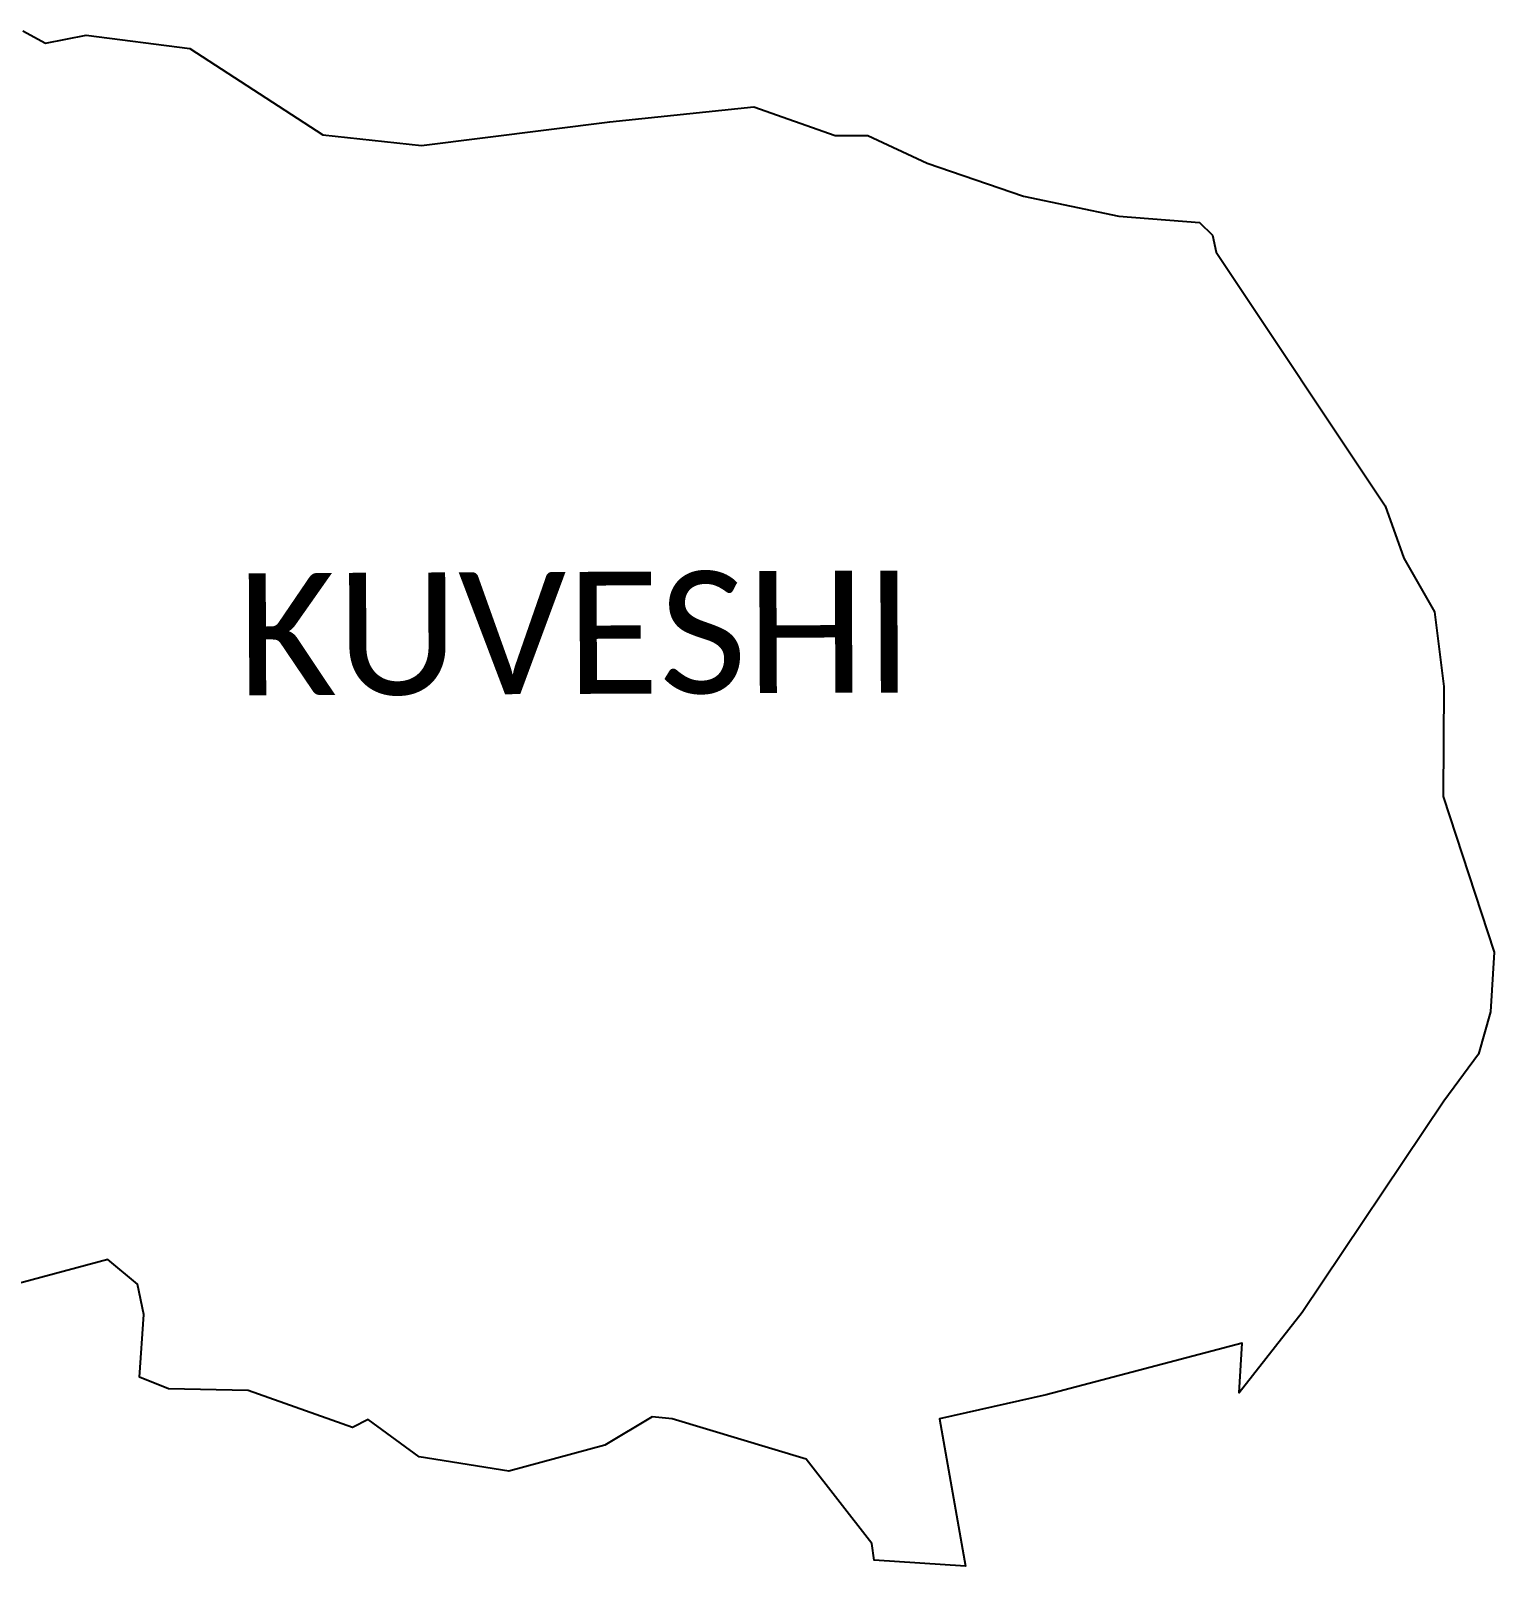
# Model space of a CAD drawing. Header units: metres. Extents: x 320261 to 326370, y 1835241 to 1838570.
# Drawn here: x 324499 to 326370, y 1835349 to 1837312 of the extents above; entities that cross this region are included whole.
import ezdxf

# ---------------------------------------------------------------- set-up
doc = ezdxf.new("R2010")
doc.units = ezdxf.units.M
doc.layers.add('VILLAGE NAME', color=250, linetype='Continuous')
doc.styles.get("Standard").update_dxf_attribs({"font": 'simplex.shx'})

msp = doc.modelspace()

# ---------------------------------------------------------------- linework, layer by layer
at = {"color": 6, "flags": 128}
for points in [[(324489.5, 1837312.3), (324518.3, 1837296.5), (324570.2, 1837306.8), (324702.9, 1837289.5), (324873, 1837179.1), (324999, 1837165.4), (325239.7, 1837195.7), (325423.7, 1837214.9), (325527.8, 1837178.2)], [(325569.3, 1837178.5), (325645.4, 1837143.1), (325768.4, 1837100.9), (325890.3, 1837075.2), (325993.5, 1837067.2), (326010.2, 1837051), (326014.5, 1837029.3), (326230.6, 1836705), (326254.7, 1836637.9), (326293.7, 1836569.3), (326305.6, 1836474), (326304.9, 1836333.4), (326370.2, 1836134.4), (326365.5, 1836058.1), (326350.2, 1836004), (326305.7, 1835943.9), (326124.4, 1835673.4), (326044.2, 1835570.7), (326047.8, 1835634.2), (325797.3, 1835568.3), (325661.1, 1835537.5), (325694.3, 1835349.1), (325577.4, 1835356.9), (325574.7, 1835378.4), (325490.5, 1835486.2), (325319.3, 1835537.7), (325293.9, 1835540.2), (325233.4, 1835503.8), (325110.6, 1835470.9), (324995.8, 1835489.2), (324930.6, 1835536.6), (324910.8, 1835526.7), (324777.5, 1835573.8), (324675.6, 1835575.8), (324638.5, 1835590.9), (324644.1, 1835671.2), (324636, 1835709.6), (324598, 1835741.5), (324358, 1835676.8)], [(325527.8, 1837178.2), (325569.3, 1837178.5)]]:
    msp.add_lwpolyline(points, dxfattribs=at)

# ---------------------------------------------------------------- texts
at = {"layer": 'VILLAGE NAME', "insert": (324763.5, 1836618.6), "char_height": 155.989, "attachment_point": 1, "rotation": 0.2435}
msp.add_mtext_dynamic_manual_height_columns('{\\fCalibri|b0|i0|c0|p34;KUVESHI}', width=1432.739, gutter_width=779.9, heights=[0], dxfattribs=at)

doc.saveas('drawing.dxf')
